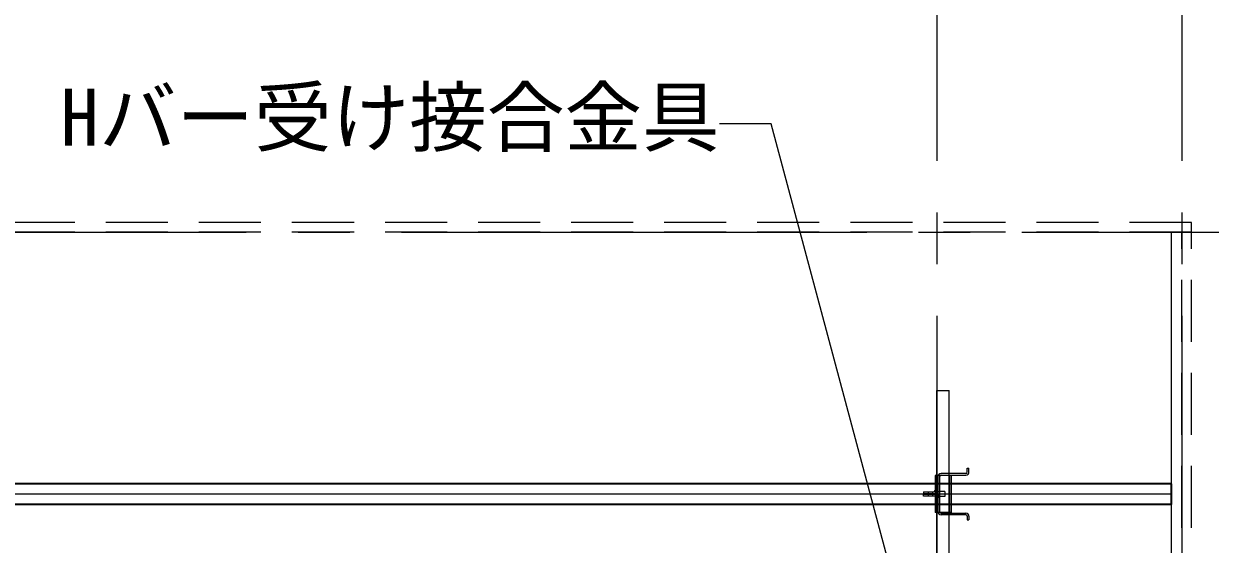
# Model space of a CAD drawing. Units: millimetres on the paper, with parts at other scales. Extents: x -195 to 195, y -140 to 138.
# Drawn here: x -37.67 to -14.72, y -35.48 to -25.4 of the extents above; entities that cross this region are included whole.
import ezdxf
from ezdxf.enums import TextEntityAlignment as Align

# ---------------------------------------------------------------- set-up
doc = ezdxf.new("R2010")
doc.units = ezdxf.units.MM
doc.linetypes.add('CHAIN2', pattern=[12, 9, -1, 1, -1])
doc.linetypes.add('DASHED1', pattern=[1.8, 1.2, -0.6])
for name, color, linetype, lineweight in [('8-0_中心線', 4, 'CHAIN2', 9), ('8-3_Hバー受け', 2, 'Continuous', 25), ('8-6_文字', 7, 'Continuous', 18), ('8-7_HバーまたはTバー', 6, 'Continuous', 35), ('8-9_躯体他', 4, 'DASHED1', 9), ('8-A_クリップ', 7, 'Continuous', 18), ('8-D_パネル', 4, 'Continuous', 9)]:
    doc.layers.add(name, color=color, linetype=linetype, lineweight=lineweight)
doc.styles.add('ＭＳ ゴシック', font='')
doc.styles.get('ＭＳ ゴシック').set_extended_font_data('MS Gothic')

msp = doc.modelspace()

# ---------------------------------------------------------------- linework, layer by layer
at = {"layer": '8-0_中心線'}
for p, q in [((-20.016, 4.946), (-20.016, -88.435)), ((-15.276, 4.946), (-15.276, -88.435)), ((-138.369, -29.435), (-11.286, -29.435))]:
    msp.add_line(p, q, dxfattribs=at)
at = {"layer": '8-3_Hバー受け'}
for p, q in [((-20.016, -32.502), (-19.776, -32.502)), ((-20.016, -85.559), (-20.016, -32.502)), ((-19.776, -85.559), (-19.776, -32.502))]:
    msp.add_line(p, q, dxfattribs=at)
at = {"layer": '8-6_文字'}
for p, q in [((-23.217, -27.34), (-24.217, -27.34)), ((-20.159, -38.752), (-23.217, -27.34))]:
    msp.add_line(p, q, dxfattribs=at)
at = {"layer": '8-7_HバーまたはTバー'}
for p, q in [((-15.476, -34.302), (-63.366, -34.302)), ((-15.476, -34.702), (-15.476, -34.302)), ((-15.476, -34.702), (-63.366, -34.702))]:
    msp.add_line(p, q, dxfattribs=at)
at = {"layer": '8-9_躯体他'}
for p, q in [((-15.086, -29.245), (-130.934, -29.245)), ((-15.086, -85.559), (-15.086, -29.245)), ((-15.086, -29.435), (-130.934, -29.435)), ((-15.276, -85.559), (-15.276, -29.435))]:
    msp.add_line(p, q, dxfattribs=at)
at = {"layer": '8-A_クリップ'}
for p, q in [((-20.048, -34.142), (-20.048, -34.862)), ((-19.736, -34.142), (-20.048, -34.142)), ((-19.992, -34.164), (-19.992, -34.844)), ((-19.96, -34.164), (-19.96, -34.844)), ((-19.452, -34.104), (-19.932, -34.104)), ((-19.932, -34.136), (-19.452, -34.136)), ((-19.736, -34.142), (-19.736, -34.862)), ((-19.424, -34.004), (-19.392, -34.004)), ((-19.424, -34.076), (-19.424, -34.004)), ((-19.392, -34.076), (-19.392, -34.004)), ((-20.272, -34.46), (-20.076, -34.46)), ((-20.272, -34.46), (-20.272, -34.492)), ((-20.272, -34.492), (-20.076, -34.492)), ((-20.272, -34.546), (-20.272, -34.514)), ((-20.02, -34.514), (-20.272, -34.514)), ((-20.02, -34.546), (-20.272, -34.546)), ((-19.858, -34.452), (-19.955, -34.452)), ((-19.858, -34.452), (-19.858, -34.552)), ((-19.736, -34.862), (-20.048, -34.862)), ((-19.932, -34.872), (-19.452, -34.872)), ((-19.452, -34.904), (-19.932, -34.904)), ((-19.424, -34.932), (-19.424, -35.004)), ((-19.424, -35.004), (-19.392, -35.004)), ((-19.392, -34.932), (-19.392, -35.004))]:
    msp.add_line(p, q, dxfattribs=at)
at = {"layer": '8-A_クリップ', "linetype": 'DASHED1'}
for p, q in [((-20.016, -34.142), (-20.016, -34.862)), ((-19.768, -34.142), (-19.768, -34.862)), ((-20.172, -34.546), (-20.172, -34.46)), ((-20.092, -34.546), (-20.092, -34.46)), ((-19.96, -34.459), (-19.992, -34.459)), ((-19.96, -34.549), (-19.992, -34.549))]:
    msp.add_line(p, q, dxfattribs=at)
at = {"layer": '8-A_クリップ'}
msp.add_lwpolyline([(-19.858, -34.552), (-19.955, -34.552), (-19.955, -34.452)], dxfattribs=at)
for centre, radius, start, end in [((-19.932, -34.164), 0.06, 90, 180), ((-19.932, -34.164), 0.028, 90, 180), ((-19.452, -34.076), 0.06, 270, 0), ((-19.452, -34.076), 0.028, 270, 0), ((-20.076, -34.432), 0.028, 270, 0), ((-20.076, -34.432), 0.06, 270, 297.8181), ((-20.02, -34.574), 0.06, 62.1818, 90), ((-20.02, -34.574), 0.028, 360, 90), ((-19.932, -34.844), 0.06, 180, 270), ((-19.932, -34.844), 0.028, 180, 270), ((-19.452, -34.932), 0.06, 0, 90), ((-19.452, -34.932), 0.028, 0, 90)]:
    msp.add_arc(centre, radius, start, end, dxfattribs=at)
at = {"layer": '8-A_クリップ', "linetype": 'DASHED1'}
for centre, start, end in [((-20.076, -34.432), 297.8181, 0), ((-20.02, -34.574), 360, 62.1818)]:
    msp.add_arc(centre, 0.06, start, end, dxfattribs=at)
at = {"layer": '8-D_パネル'}
for p, q in [((-15.476, -85.559), (-15.476, -29.435)), ((-15.476, -34.502), (-63.366, -34.502))]:
    msp.add_line(p, q, dxfattribs=at)

# ---------------------------------------------------------------- texts
at = {"layer": '8-6_文字', "style": 'ＭＳ ゴシック'}
msp.add_text('Hバー受け接合金具', height=1.1, dxfattribs=at).set_placement((-36.967, -28.09), align=Align.BOTTOM_LEFT)

doc.saveas('drawing.dxf')
